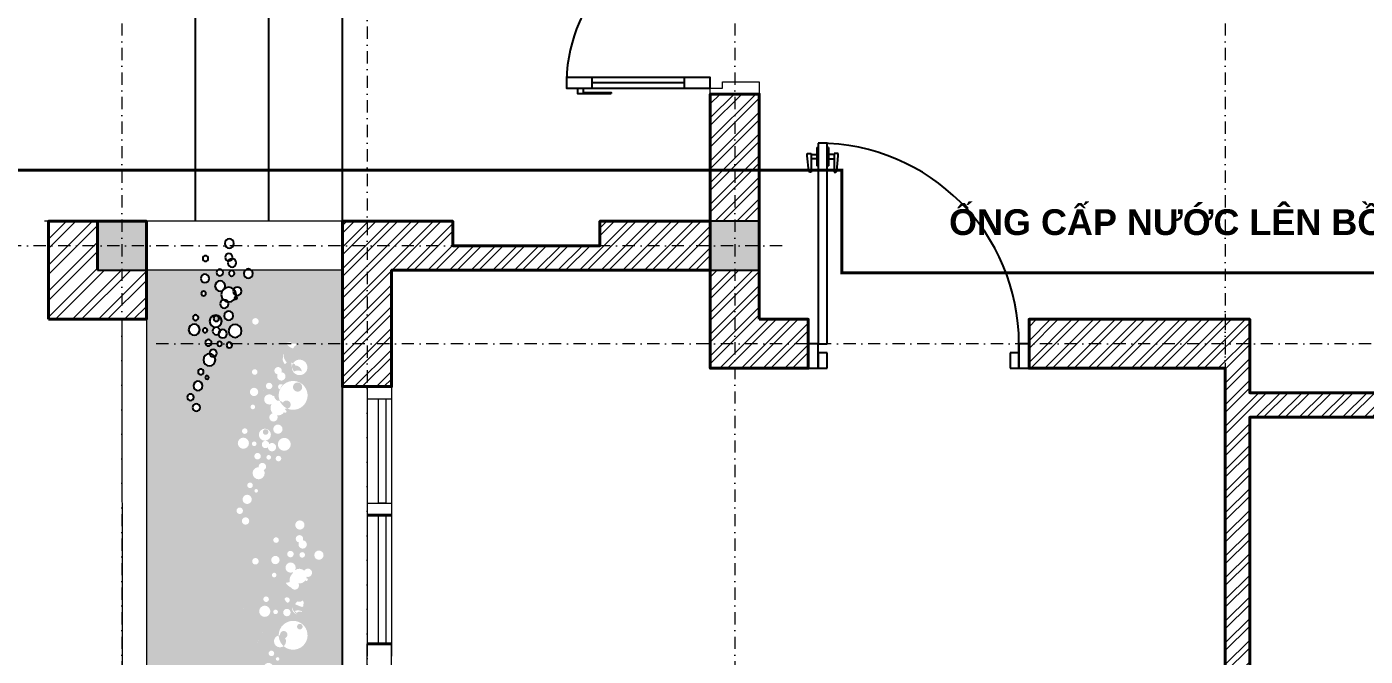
# Model space of a CAD drawing. Header units: millimetres. Extents: x 615730 to 2792744, y 139412 to 597571.
# Drawn here: x 690959 to 696418, y 269413 to 271981 of the extents above; entities that cross this region are included whole.
import ezdxf

# ---------------------------------------------------------------- set-up
doc = ezdxf.new("R2010")
doc.units = ezdxf.units.MM
doc.header["$MEASUREMENT"] = 0
doc.header["$PDMODE"] = 34
doc.linetypes.add('DASHDOT', pattern=[1, 0.5, -0.25, 0, -0.25])
doc.linetypes.add('HIDDEN2', pattern=[0.1875, 0.125, -0.0625])
doc.layers.get('0').update_dxf_attribs({"lineweight": 5})
for name, color, linetype, lineweight in [('CAT', 11, 'Continuous', 40), ('net dut', 6, 'DASHDOT', 40), ('NET-THAY', 4, 'Continuous', 20), ('NETNGOAITUONG', 1, 'Continuous', 40), ('NTHAY1', 61, 'Continuous', 25), ('thay', 7, 'Continuous', 15), ('TIM TRUC', 149, 'DASHDOT', 9), ('VATDUNG', 33, 'Continuous', 13), ('VLIEU', 250, 'Continuous', 9)]:
    doc.layers.add(name, color=color, linetype=linetype, lineweight=lineweight)
for name, color, linetype in [('CUA', 132, 'Continuous'), ('DIENHOA', 3, 'Continuous'), ('DOORS', 1, 'Continuous'), ('NET MANH', 252, 'Continuous'), ('SWING', 7, 'Continuous'), ('VL', 155, 'Continuous')]:
    doc.layers.add(name, color=color, linetype=linetype)
doc.styles.get("Standard").update_dxf_attribs({"font": ''})
doc.styles.add('VNI-AVO', font='vni-roms.shx')
doc.styles.get('Standard').set_extended_font_data('VNI-Avo')
doc.dimstyles.new('1-50b', dxfattribs={"dimtxt": 167, "dimasz": 50, "dimexe": 75, "dimexo": 150, "dimgap": 120, "dimtad": 1, "dimdec": 0, "dimzin": 12, "dimtxsty": 'VNI-AVO', "dimblk": ']', "dimcen": 0, "dimdle": 50, "dimclrd": 252, "dimclre": 252, "dimclrt": 2, "dimadec": 0, "dimazin": 0, "dimtfac": 1, "dimtdec": 0, "dimtix": 1, "dimtmove": 2, "dimatfit": 0, "dimldrblk": 'OPEN90', "dimfxl": 1, "dimlwd": -1, "dimlwe": -1, "dimarcsym": 0})
pattern_1 = [(45, (27371.5199999999, -23123.68817721104), (-44.19417382415921, 44.19417382415922), []), (45, (27371.5199999999, -23092.43817721104), (-44.19417382415921, 44.19417382415922), [])]

# ---------------------------------------------------------------- blocks, each defined once
blk = doc.blocks.new('CAY')
at = {"layer": 'DIENHOA', "lineweight": -2}
for centre, radius in [((-124.5363620566204, -15.08308754122118), 22.64348400768358), ((0, 0), 52.83362935716286), ((479.2777448771521, -18.85376095498214), 37.70752190990606), ((-426.4441155199893, -120.6643064435921), 15.08308754122118), ((-283.0379501248244, -139.5180673985742), 49.05994868814014), ((-222.6562594329007, -124.4349798572948), 30.16617508244235), ((-135.8581040605204, -94.26880477485247), 18.85415484127589), ((-49.05994868814014, -90.49813136109151), 33.964526015101), ((105.6672587144421, -82.9567845336278), 37.73890668072272), ((271.7162081209244, -128.2056532710558), 60.33235016494291), ((260.395166113507, -64.10302357864566), 11.32104200741742), ((317.002476139809, -67.87369699240662), 33.93684849620331), ((-686.8385816371301, -139.5180673985742), 30.16617508250056), ((-618.9095296069281, -207.3917643909808), 26.41716467682272), ((-513.2422708923696, -173.4549158947775), 37.70752190990606), ((-396.2532701740274, -180.9962627222412), 22.64348400768358), ((-150.9535267335596, -184.766936135944), 26.41716467682272), ((-41.51188735349569, -147.0594142260379), 30.1901453495957), ((33.98287565761711, -173.4549158947775), 49.07829833065625), ((56.607310026302, -173.4549158947775), 22.62443436868489), ((188.6917334176833, -143.288740812277), 33.964526015101), ((320.7761568090646, -214.9331112184445), 41.47819532366702), ((445.3132188620511, -150.8304815260344), 22.64278401131742), ((528.3376935652923, -169.6842424810166), 33.93684849620331), ((566.0759002495324, -207.3917643909808), 30.19084534596186), ((675.5175396295963, -233.7868721733685), 37.70752190996427), ((-79.250794034102, -324.2850035345182), 45.28556802251842), ((-60.38169069204014, -237.5575455871294), 18.86910334206186), ((18.86910334206186, -339.3680910757394), 22.642784011201), ((226.430640098406, -328.0556769482209), 18.86910334206186), ((347.1933214858873, -350.680111316964), 33.964526015101), ((426.4441155198729, -245.0992863008869), 26.41716467682272), ((505.6949095539749, -388.3880271131638), 22.64278401131742)]:
    blk.add_circle(centre, radius, dxfattribs=at)
blk = doc.blocks.new(']')
for p, q in [((1, 0), (-1, 0)), ((0, 1), (0, -1))]:
    blk.add_line(p, q)
at = {"color": 9, "const_width": 0.4}
blk.add_lwpolyline([(-0.5091168824583292, -0.5091168824583292), (0.5091168824583292, 0.5091168824583292)], dxfattribs=at)
blk = doc.blocks.new('*D1428')
at = {"layer": 'DEFPOINTS', "color": 0, "ltscale": 10, "transparency": 16777216}
for p in [(689886.4222165218, 271087.8812736625), (690675.9284071776, 271087.8812736625, -2.689669226457332), (691696.2318616355, 267887.8812736627)]:
    blk.add_point(p, dxfattribs=at)
at = {"layer": 'VL', "color": 252, "ltscale": 10, "transparency": 16777216}
for p, q in [((690525.9284071776, 271087.8812736625), (689811.4222165218, 271087.8812736625)), ((689886.4222165218, 267937.8812736627), (689886.4222165218, 271037.8812736625)), ((691546.2318616355, 267887.8812736627), (689811.4222165218, 267887.8812736627))]:
    blk.add_line(p, q, dxfattribs=at)
at = {"layer": 'VL', "color": 252, "ltscale": 10, "transparency": 16777216, "xscale": 50, "yscale": 50, "zscale": 50}
for p, rotation in [((689886.4222165218, 271087.8812736625), 90), ((689886.4222165218, 267887.8812736627), 270)]:
    blk.add_blockref(']', p, dxfattribs=dict(at, rotation=rotation))
at = {"layer": 'VL', "color": 2, "ltscale": 10, "transparency": 16777216, "insert": (689682.9222165217, 269487.8812736627), "char_height": 167, "attachment_point": 5, "rotation": 90, "style": 'VNI-AVO'}
blk.add_mtext('3200', dxfattribs=at)
blk = doc.blocks.new('_Open90')
at = {"color": 0, "linetype": 'ByBlock', "lineweight": -2}
for p, q in [((0, 0), (-1, 0)), ((-0.5, 0.5), (0, 0)), ((0, 0), (-0.5, -0.5))]:
    blk.add_line(p, q, dxfattribs=at)
blk = doc.blocks.new('08PDRR02')
at = {"color": 0, "linetype": 'ByBlock'}
for p, q in [((1, 0), (0, 0)), ((0, 0), (0, -1)), ((1, -1), (1, 0)), ((0, -1), (1, -1))]:
    blk.add_line(p, q, dxfattribs=at)
blk = doc.blocks.new('08PDNB02')
at = {"color": 0, "linetype": 'ByBlock'}
for p, q in [((1.25, -0.5483018759876472), (1.25, 2.75)), ((1.25, 2.75), (1.539900709176152, 2.75)), ((1.539900709176152, 2.75), (1.689593226811208, 2.591192086091187)), ((1.689593226811208, 2.591192086091187), (1.94815302999903, -0.1292195517867825)), ((0, -1.625), (0, 1.625)), ((0, 1.625), (0.25, 1.625)), ((0.25, -1.625), (0.25, 1.625)), ((0.25, 0.375), (1.25, 0.375)), ((0.25, -1.625), (0, -1.625)), ((1.25, -0.375), (0.25, -0.375)), ((1.94815302999903, -0.5483018759876472), (1.25, -0.5483018759876472)), ((1.94815302999903, -0.1292195517867825), (1.94815302999903, -0.5483018759876472))]:
    blk.add_line(p, q, dxfattribs=at)
blk = doc.blocks.new('*U45')
at = {"layer": 'DOORS', "color": 0, "linetype": 'Continuous', "ltscale": 200}
for p, q in [((0, 15), (2.449212707644754e-15, 54.99999999999999)), ((900, 15), (900, 54.99999999999999)), ((-7.347638122934262e-15, -24.99999999999999), (-1.285836671513496e-14, -54.99999999999999)), ((900, -24.99999999999999), (900, -54.99999999999999))]:
    blk.add_line(p, q, dxfattribs=at)
at = {"layer": 'SWING', "color": 1, "linetype": 'Continuous', "ltscale": 200}
blk.add_arc((0, 54.99999999999999), 900, 0, 90, dxfattribs=at)
at = {"layer": 'DOORS', "color": 8, "linetype": 'Continuous', "ltscale": 200, "xscale": 25.4, "yscale": 25.4, "zscale": 25.4, "rotation": 180}
blk.add_blockref('08PDNB02', (5.143346686053984e-14, 895), dxfattribs=at)
at = {"layer": 'DOORS', "color": 0, "linetype": 'Continuous', "ltscale": 200, "xscale": 900, "yscale": 39.99999999999999, "rotation": 90}
blk.add_blockref('08PDRR02', (0, 54.99999999999999), dxfattribs=at)
at = {"layer": 'DOORS', "color": 8, "linetype": 'Continuous', "ltscale": 200, "xscale": 25.4, "yscale": -25.4, "zscale": 25.4}
blk.add_blockref('08PDNB02', (40.00000000000004, 895), dxfattribs=at)
at = {"layer": 'DOORS', "color": 0, "linetype": 'Continuous', "ltscale": 200, "xscale": 45, "yscale": 110}
for p in [(-45, 54.99999999999999), (900, 54.99999999999999)]:
    blk.add_blockref('08PDRR02', p, dxfattribs=at)
at = {"layer": 'DOORS', "color": 1, "linetype": 'Continuous', "ltscale": 200, "xscale": 39.99999999999999, "yscale": 69.99999999999999}
for p in [(0, 15), (860, 15)]:
    blk.add_blockref('08PDRR02', p, dxfattribs=at)

msp = doc.modelspace()

# ---------------------------------------------------------------- hatches: boundary and pattern name
at = {"layer": 'VLIEU', "ltscale": 10}
h = msp.add_hatch(dxfattribs=at)
h.set_pattern_fill('STEEL', color=256, scale=500, style=0)
h.set_pattern_definition(pattern_1)
h.paths.add_polyline_path([(693946.3638569879, 271706.4661793222), (693746.3638569881, 271706.4661793222), (693746.3638569877, 271187.8812736621), (693946.3638569879, 271187.8812736621)])
h.paths.add_polyline_path([(693946.3638569879, 270987.8812736621), (693746.3638569877, 270987.8812736621), (693746.3638569877, 270587.8812736625), (694146.3638569878, 270587.8812736625), (694146.3638569878, 270687.8807060982), (694146.3638569878, 270787.8812736625), (693946.3638569877, 270787.8812736625)])
h.paths.add_polyline_path([(695946.6418717849, 270787.8812736625), (695046.6418717849, 270787.8812736624), (695046.6418717849, 270587.8812736625), (695846.641871785, 270587.8812736625), (695846.641871785, 267987.8812736624), (694246.6418717849, 267987.8812736624), (694246.6418717848, 267887.8812736624), (693746.6418717848, 267887.8812736624), (693746.6418717848, 267987.8812736624), (693346.6418717852, 267987.8812736624), (693346.6418717849, 267887.8812736623), (692846.641871785, 267887.8812736621), (692846.641871785, 267987.8812736624), (692446.6418717852, 267987.8812736624), (692446.6418717849, 268362.8812736625), (692246.6418717849, 268362.8812736626), (692246.641871785, 267687.8812736625), (692846.641871785, 267687.8812736625), (692846.641871785, 267787.8812736621), (693346.641871785, 267787.8812736622), (693346.641871785, 267687.8812736625), (693746.6418717848, 267687.8812736625), (693746.6418717848, 267787.8812736624), (694246.6418717849, 267787.8812736624), (694246.6418717849, 267687.8812736625), (694646.6418717848, 267687.8812736625), (694646.6418717848, 267787.8812736631), (695146.6418717849, 267787.8812736626), (695146.6418717849, 267687.8812736625), (695746.6418717849, 267687.8812736625), (695746.6418717849, 267587.8812736944), (695946.6418717849, 267587.8812736944), (695946.641871785, 270387.8812736624), (698746.6095596781, 270387.8812736624), (698746.6095596781, 270787.8812736624), (698247.101851318, 270787.8812736624), (698247.101851318, 270487.8812736624), (695946.6418717849, 270487.8812736625)])
h.paths.add_polyline_path([(698347.1018513077, 270687.8812736624), (698646.6095596781, 270687.8812736624), (698646.6095596779, 270487.8812736625), (698347.101851318, 270487.8812736625)], flags=16)
h = msp.add_hatch(dxfattribs=at)
h.set_pattern_fill('STEEL', color=256, scale=600, style=0)
h.set_pattern_definition([(45, (115469.7251060524, 22818.85364581103), (-53.03300858899106, 53.03300858899107), []), (45, (115469.7251060524, 22856.35364581103), (-53.03300858899106, 53.03300858899107), [])])
h.paths.add_polyline_path([(691447.1117402073, 270987.8812736624), (691447.1117402073, 270787.8812736625), (691047.1117402073, 270787.8812736625), (691047.1117402073, 271187.8812736624), (691247.1117402073, 271187.8812736625), (691247.1117402074, 270987.8812736625)])
h = msp.add_hatch(dxfattribs=at)
h.set_pattern_fill('STEEL', color=256, scale=500, style=0)
h.set_pattern_definition(pattern_1)
h.paths.add_polyline_path([(692446.641871785, 270987.8812736624), (693746.3638569878, 270987.8812736624), (693746.3638569878, 271187.8812736624), (693296.641871817, 271187.8812736624), (693296.641871817, 271087.8812736624), (692696.6418717849, 271087.8812736624), (692696.6418717849, 271187.8812736625), (692246.6418717849, 271187.8812736624), (692246.6454408012, 270512.8812736733), (692446.645440801, 270512.8812736731)])
h = msp.add_hatch(dxfattribs=at)
h.set_pattern_fill('DOTS', color=256, scale=800, style=0)
h.set_pattern_definition([(0, (115469.7251060524, 3465.253645811172), (25, 50), [0, -50])])
h.paths.add_polyline_path([(692246.6418717849, 270687.8812736622), (692072.8793019179, 270687.8812736622, 0.2791698936908309), (692045.2769252057, 270668.2391496854, -0.1496788180457777), (692017.4454586647, 270687.8812736621), (691794.8403190349, 270687.8812736621, -0.1251386798764001), (691796.215278666, 270682.4735604279, -1), (691773.5717946626, 270682.4735604279, -0.1251386798764001), (691774.9467542937, 270687.8812736621), (691754.6286257913, 270687.8812736621, -1.045165343723486), (691735.7928523754, 270687.8812736621), (691712.0809340486, 270687.8812736621, -0.8483402534995225), (691686.3657010164, 270692.1298423249, -1.178772309665679), (691712.0809340486, 270687.8812736621), (691735.7928523754, 270687.8812736621, -0.9567864127961032), (691754.6286257913, 270687.8812736621), (691774.9467542937, 270687.8812736621, -0.5945670214746778), (691794.8403190349, 270687.8812736621), (692017.4454586647, 270687.8812736621, -0.01813803687176784), (692014.9844532164, 270691.3081940516, 0.001629016835042379), (692015.1952706431, 270690.9931840539, 0.01519257728413483), (692036.6278373884, 270695.557586858, 0.07301659489293857), (692033.250896154, 270687.8812736621), (692246.6418717849, 270687.8812736621), (692246.6418717849, 270987.8812736623), (691875.7118011765, 270987.8812736623, -0.206447565133079), (691881.6254415889, 270974.1693233106, -1), (691843.9179196863, 270974.1693233106, -0.206447565133079), (691849.8315600987, 270987.8812736623), (691756.0379226173, 270987.8812736623, -0.1986346321400656), (691759.8966504809, 270978.551382523, -1), (691733.4794858092, 270978.551382523, -0.1986346321400656), (691737.3382136729, 270987.8812736623), (691447.1117402074, 270987.8812736623), (691447.9422002443, 267887.8812736628), (692246.6418717849, 267887.881273663)])
h.paths.add_polyline_path([(691923.3729367673, 269278.9005863894, -1), (691953.539111844, 269278.9005863894, -1)], flags=16)
h.paths.add_polyline_path([(691901.4802344907, 269320.6189104387, -1), (691927.8973991624, 269320.6189104387, -1)], flags=16)
h.paths.add_polyline_path([(691926.1484696568, 269367.0991939614, -1), (691963.8559915595, 269367.0991939614, -1)], flags=16)
h.paths.add_polyline_path([(691974.3760918574, 269401.9910974229, -1), (691989.4591793958, 269401.9910974229, -1)], flags=16)
h.paths.add_polyline_path([(691945.484784808, 269424.5142019309, -1), (691968.1282688114, 269424.5142019309, -1)], flags=16)
h.paths.add_polyline_path([(692087.8880640031, 269635.1069862196, 0.02050420258024211), (692083.9556922937, 269640.5733972854, -0.3236611527089041), (692062.2017265651, 269636.6060401378, 0.1026758376668293), (692053.7710565473, 269624.8471239456, 0.02094026839648554), (692081.8706200706, 269613.7888666675, -0.05280690202155298), (692086.8148299933, 269616.3418692914, 0.02583207265718229)], flags=16)
h.paths.add_polyline_path([(691905.9534144965, 269629.8642350729, -0.006662065699599411), (691905.7871229459, 269629.8641176957), (691906.0181709044, 269625.2489003913)], flags=0)
h.paths.add_polyline_path([(691913.0437663059, 269493.2347372089), (691910.5427054067, 269488.9019127822), (691907.7909139146, 269484.0084451485), (691904.7739820007, 269478.4084134709), (691899.5983540094, 269468.2776669167), (691897.887057581, 269464.5049746061), (691903.000647351, 269475.1167481299), (691908.8108855073, 269485.9017173207), (691915.4070523805, 269497.3288812705), (691917.3513356849, 269500.8021398687), (691919.1861834939, 269504.3083996713), (691920.8250580574, 269507.7167389556), (691922.2794872072, 269511.0521178405), (691923.5609987822, 269514.3394964703), (691924.6811206193, 269517.6038349691), (691925.6513805545, 269520.8700934701), (691926.483306425, 269524.163232106), (691927.1884260669, 269527.5082110052), (691927.7781503279, 269530.9122920078), (691928.2634220977, 269534.3119437569), (691928.6550672741, 269537.6259366094), (691928.9639117568, 269540.7730409314), (691929.2007814446, 269543.672027063), (691929.4339227278, 269547.0813490968), (691929.5019000331, 269548.4007261694), (691929.0897098022, 269541.3037611379), (691927.8050644438, 269530.4334484212), (691925.4150434245, 269519.0955570861), (691921.0069355652, 269507.7877235487), (691916.7149295772, 269499.5860144011)], flags=16)
h.paths.add_polyline_path([(691846.4474752425, 269531.7504474137, 1.06115183113403e-06), (691846.4461363629, 269531.7497050426, -0.001886247379527131), (691846.7165465509, 269530.518835349, 0.001304667385700557)], flags=16)
h.paths.add_polyline_path([(691952.1660216529, 269597.2795381352, -1.021745454102014), (691906.9014045709, 269596.305712737, -0.2178648780056405), (691914.73777811, 269613.4365585025, -0.004883071584761554), (691914.1064027607, 269614.3632054949), (691914.1063628737, 269614.3632652823, -0.1009053324029514), (691905.4449794019, 269635.602988996, 0.09393504281357608), (691884.3288563936, 269638.9651658153, 0.1425181085463559), (691868.9564191572, 269633.9976368935, 0.05798291340595245), (691854.5066412821, 269621.5393981185, 0.05832603439316813), (691843.3805880852, 269606.180576641, 0.02325490794928599), (691841.7091021527, 269602.8396903028, -0.0004238351756505598), (691841.5733055966, 269602.7652706702, -0.07022105987329492), (691854.507020895, 269621.5398109997, -0.05798095091623061), (691868.9563489028, 269633.9975892737, -0.1425194425514286), (691884.3289227084, 269638.965167767, -0.1001243150340452), (691906.7640091715, 269635.1102910031, 0.1001247843357809), (691915.4936048111, 269656.1338991796), (691915.4936111374, 269656.1339313826), (691915.4936072425, 269656.133911556, -1.031593876193405e-06), (691915.4935842432, 269656.1337944823, -0.1073748048279969), (691905.8237812421, 269633.7578299889, 0.092625769421009), (691914.1064153191, 269614.363186671, 0.009685474083335345), (691914.745973705, 269613.4436386373, -0.6269639889141899), (691952.1660216529, 269597.2795381352, 0.03514441359745466), (691963.6156035315, 269597.030504869), (691963.6156587988, 269597.0305075523, -0.03514458339990316)], flags=16)
h.paths.add_polyline_path([(692008.1211883061, 269541.1895538674, 0.01335148516330823), (692005.6600262696, 269541.9084117794, 196.3611499000912), (692006.5536633724, 269542.7078669421, 0.0124426353236436)], flags=16)
h.paths.add_polyline_path([(691999.8063844386, 269538.8756089449, 0.05251700118202779), (691996.0804880669, 269533.3863037272, 0.1276141162586946)], flags=16)
h.paths.add_polyline_path([(691967.2231481023, 269473.6392749364, -0.4188400221175216), (691992.1399403021, 269498.1661991837, -1.090684520461011), (692022.0799443914, 269500.7684213658, -0.3085839560969184), (692012.5009267428, 269486.7254606973, -0.1416120249984353), (692016.2830967809, 269473.6392749364, -1)], flags=16)
h.paths.add_polyline_path([(692025.8739774826, 269532.4763197883, -0.003412223694273818), (692025.486095182, 269532.6268293876, -0.01299634943628723), (692026.3401406156, 269531.9757568677, -0.0181455071859842)], flags=0)
h.paths.add_polyline_path([(692061.3623571029, 269533.6549514052, -1), (692084.0058411063, 269533.6549514052, -1)], flags=0)
h.paths.add_polyline_path([(691980.1508281226, 269600.9898998302, -0.2133897436996395), (691983.2948172439, 269593.9585707929, -1), (691964.4257139056, 269593.9585707929, -0.6482750166394827), (691980.1508281225, 269600.9898998302, 0.03037123677267972), (692000.0742562835, 269613.460505776, -0.001009145487411263), (692000.0035707161, 269613.529898011, -0.01873325780013473), (691997.2746783441, 269611.4989767972), (691997.2747647791, 269611.4990362275, -0.02595484025569606)], flags=16)
h.paths.add_polyline_path([(692012.4879709547, 269676.4900357475, 1.733178779319431e-06), (692012.4877917184, 269676.4898492992)], flags=16)
h.paths.add_polyline_path([(692009.9581940746, 269646.6866256234, 0.1161692493581498), (692022.2749506317, 269630.7941420525, 0.3615635690357422), (692031.5281217343, 269641.9173873892, 0.8030463452872454)], flags=16)
h.paths.add_polyline_path([(692060.2454431519, 269589.6653688202, -0.3687798659128179), (692081.1993035752, 269592.8106866324, 0.02815903798309113), (692080.9547557745, 269596.0450952672, 0.2497367862189196), (692050.2084569521, 269596.529188771, -0.1851382739058737)], flags=16)
h.paths.add_polyline_path([(692004.8998240231, 269591.1140803581, -1), (692035.0899693669, 269591.1140803581, -1)], flags=16)
h.paths.add_polyline_path([(692066.7814652693, 269579.1725901765, -0.02607014872972304), (692061.7426057423, 269582.5426925801, -0.3423753387093789), (692040.1775440957, 269614.8221593761, 0.1720216887169017), (692061.7902142106, 269582.5071636714, -0.1041171312763483)], flags=16)
h.paths.add_polyline_path([(691923.8994719757, 269645.6162471407, -1), (691946.5422559826, 269645.6162471407, -1)], flags=16)
h.paths.add_polyline_path([(691994.5706604231, 269671.0161902836), (691994.5707071479, 269671.0163288256)], flags=16)
h.paths.add_polyline_path([(691968.1189505456, 269734.7882509592, -0.4156655146779393), (691958.6376534186, 269744.2226868226, -0.5466488079373537), (691972.0075128214, 269752.7973074114, -0.01146545179406064), (691973.8258989058, 269758.5627239794, -0.3206630327424461), (691964.4884798412, 269790.8118205396, -0.2657417850283385), (691956.1182843981, 269805.4484031007, -1), (691990.0828104067, 269805.4484031007, -0.5801011103979962), (691964.4884798412, 269790.8118205396, 0.3206630327428263), (691973.8258989059, 269758.5627239794, 0.01146545179412707), (691972.0075128214, 269752.7973074114, -0.2544966776425579), (691977.4095131559, 269745.5737764717, 0.2508931967160348), (692015.7743196412, 269767.214265912, -0.09377545045952086), (692014.3406360239, 269774.7912811808, -1), (692055.8188313396, 269774.7912811808, -0.1337764366802775), (692052.9531218591, 269764.2721478171, -0.3530653573052666), (692090.763483379, 269761.9676716794, -0.7694270981227407), (692122.4716021271, 269753.5611963596, -0.5047524582169424), (692100.5053157522, 269737.3455003992, -0.05010808312551202), (692099.4389580952, 269731.4093858819, -0.4356708998420343), (692105.5106384787, 269725.7638171786, -0.7319499690025187), (692095.2241365848, 269722.5016401732, -0.2751212240202434), (692067.144095036, 269709.6976871862, -0.02313699333669648), (692067.8251039054, 269708.2821506711, -0.009877444449969762), (692069.088452813, 269708.5524326617, 0.009877444449969762), (692067.8251039054, 269708.2821506711, -0.1008762436740893), (692069.1798853723, 269701.6354163194, -0.7467220224844348), (692037.955416388, 269692.3857230505, -0.1318569367985414), (692015.1952706432, 269712.1696047156, 0.01173331203679479), (692031.7732930349, 269715.5804545776, -0.2637591290935689), (692041.8143858275, 269749.2315065256, -0.07237729262956603), (692045.7220566008, 269756.9909684154, -0.4633626219100899), (692015.7743196412, 269767.214265912, -0.2508931967162197), (691977.4095131559, 269745.5737764717, -0.4554604529848953), (691968.1189505457, 269734.7882509592, 0.005055773092207235), (691967.7664336853, 269732.1456259427), (691967.766416429, 269732.1454857818), (691967.7664280765, 269732.1455803869), (691967.7664175902, 269732.1454952142, -0.005056022873058241)], flags=16)
h.paths.add_polyline_path([(691858.5227323511, 269716.7928448801), (691858.5228974357, 269716.7928148432)], flags=16)
h.paths.add_polyline_path([(691883.0376862999, 269790.2519698292, 257.5233085118368), (691882.8796447623, 269790.3857645079, 1047.331228043867), (691882.8411042641, 269790.4190375773, 359.0759797726528), (691882.7294214308, 269790.516923858, 0.007622861196941244), (691883.0376806967, 269790.2519744986)], flags=16)
h.paths.add_polyline_path([(692021.2700482495, 269829.7327735003, -1), (692047.6872129212, 269829.7327735003, -1)], flags=16)
h.paths.add_polyline_path([(692071.1102390423, 269826.3902594081, -1), (692093.7530230493, 269826.3902594081, -1)], flags=16)
h.paths.add_polyline_path([(692131.7084821266, 269825.350714288, -1), (692169.4160040292, 269825.350714288, -1)], flags=16)
h.paths.add_polyline_path([(692067.3289960888, 269868.9184942074, -0.1263117243047183), (692069.4273086584, 269877.0920613674, -0.3821787446142663), (692055.9980151897, 269892.0952543299, -1), (692086.1888605298, 269892.0952543299, -0.1065256808995646), (692084.8490514942, 269885.8779495175, -0.4047218881372984), (692101.2658445784, 269868.9184942074, -1)], flags=16)
h.paths.add_polyline_path([(691964.514378022, 269886.8651006402, -1), (691987.1571620291, 269886.8651006402, -1)], flags=16)
h.paths.add_polyline_path([(691836.241402977, 269964.7538976836, -1), (691866.4075780538, 269964.7538976836, -1)], flags=16)
h.paths.add_polyline_path([(692053.9553084988, 269948.3589206107, -1), (692091.6628304016, 269948.3589206107, -1)], flags=16)
h.paths.add_polyline_path([(691814.3487007004, 270006.4722217329, -1), (691840.7658653721, 270006.4722217329, -1)], flags=16)
h.paths.add_polyline_path([(691839.0169358666, 270052.9525052556, -1), (691876.7244577692, 270052.9525052556, -1)], flags=16)
h.paths.add_polyline_path([(691887.2445580672, 270087.8444087171, -1), (691902.3276456055, 270087.8444087171, -1)], flags=16)
h.paths.add_polyline_path([(691858.3532510177, 270110.3675132251, -1), (691880.9967350211, 270110.3675132251, -1)], flags=16)
h.paths.add_polyline_path([(691880.091614312, 270159.4925862306, -0.4188400221175216), (691905.0084065119, 270184.0195104779, -1.090684520461011), (691934.9484106011, 270186.62173266, -0.3085839560969184), (691925.3693929525, 270172.5787719915, -0.1416120249984353), (691929.1515629906, 270159.4925862306, -1)], flags=16)
h.paths.add_polyline_path([(691974.2308233127, 270219.5082626995, -1), (691996.874307316, 270219.5082626995, -1)], flags=16)
h.paths.add_polyline_path([(691887.0247296664, 270229.1645445965, -1), (691913.4418943381, 270229.1645445965, -1)], flags=16)
h.paths.add_polyline_path([(691936.4426903146, 270224.4998045544, -1), (691955.2968451523, 270224.4998045544, -1)], flags=16)
h.paths.add_polyline_path([(691942.1798675872, 270265.090356691, -0.6255436673311251), (691917.7682902329, 270276.9673916523, -0.948349717457897), (691947.87368814, 270278.5646879006, -0.6468157331623009), (691976.126863371, 270265.8617829445, -0.9775337329442508)], flags=16)
h.paths.add_polyline_path([(691819.7698707806, 270282.1590240313, -1), (691865.0554387944, 270282.1590240313, -1)], flags=16)
h.paths.add_polyline_path([(691982.8471731856, 270277.5769262835, -1), (692035.6808025326, 270277.5769262835, -1)], flags=16)
h.paths.add_polyline_path([(691877.2941801153, 270279.8118820871, -1), (691896.1632834538, 270279.8118820871, -1)], flags=16)
h.paths.add_polyline_path([(691905.5590531687, 270316.8597383375, -1), (691954.63735149, 270316.8597383375, -1)], flags=16)
h.paths.add_polyline_path([(691921.7721535797, 270327.7706986834, -1), (691944.3965879441, 270327.7706986834, -1)], flags=0)
h.paths.add_polyline_path([(691836.7679381855, 270331.469558435, -1), (691859.4107221924, 270331.469558435, -1)], flags=16)
h.paths.add_polyline_path([(691964.3343049174, 270339.4858420223, -1), (692002.0732115909, 270339.4858420223, -1)], flags=16)
h.paths.add_polyline_path([(691905.9534144965, 270608.6878144113, -0.006662065699599411), (691905.7871229459, 270608.687697034), (691906.0181709044, 270604.0724797292)], flags=16)
h.paths.add_polyline_path([(691948.0838255734, 270387.4887276136, -0.3617409621655041), (691961.9854615749, 270404.1892364087, -0.1991286138631153), (691953.1322382896, 270425.5376837691, -0.1265645266707661), (691956.8770581668, 270440.0948163226, -0.01685252239146907), (691956.0062853437, 270441.5349762961, -0.1123313450343291), (691946.9448819101, 270439.929778339, -0.001264226256619451), (691947.1085352639, 270439.6485347571, 0.001264226256619451), (691946.9448819101, 270439.929778339, -0.4036139171728475), (691927.2106135023, 270460.8949570305, 0.06987746570895532), (691911.0980257837, 270468.6875261503), (691910.5427054091, 270467.7254921224), (691907.7909139133, 270462.8320244884), (691904.7739820015, 270457.2319928109), (691899.5983540091, 270447.101246255), (691897.887057575, 270443.3285539348), (691903.0006473562, 270453.9403274782), (691908.8108855053, 270464.7252966574), (691915.4070523585, 270476.1524605713), (691917.3513356827, 270479.6257192048), (691919.1861834946, 270483.1319790102), (691920.8250580563, 270486.5403182912), (691922.279487207, 270489.8756971805), (691923.5609987829, 270493.1630758085), (691924.6811206196, 270496.4274143084), (691925.651380554, 270499.6936728066), (691926.4833064247, 270502.9868114439), (691927.1884260672, 270506.3317903442), (691927.7781503286, 270509.735871343), (691928.2634220975, 270513.1355230968), (691928.655067274, 270516.4495159506), (691928.9639117563, 270519.5966202643), (691929.2007814446, 270522.4956063984), (691929.4339227282, 270525.9049284436), (691929.5019000325, 270527.2243054953), (691929.0897098018, 270520.1273404729), (691927.8050644441, 270509.2570277601), (691925.4150434242, 270497.9191364237), (691921.0069355647, 270486.6113028869), (691916.714929577, 270478.4095937392), (691913.0437663059, 270472.0583165472), (691911.0980257835, 270468.6875261502, -0.06987746570906875), (691927.2106135023, 270460.8949570306, -0.6889522554692592), (691963.5887069721, 270474.263869619, -0.04739962565462066), (691967.7102691005, 270476.5727312536, 0.2316660395633185), (691980.494353238, 270455.5732521099, -0.2112528267937542), (692003.6319495888, 270447.8209829737, -0.7694270981227407), (692035.3400683368, 270439.4145076539, -0.5047524582169424), (692013.373781962, 270423.1988116934, -0.05010808312551202), (692012.3074243049, 270417.2626971761, -0.4356708998420343), (692018.3791046884, 270411.6171284728, -0.7319499690025187), (692008.0926027945, 270408.3549514674, -0.2751212240202434), (691980.0125612457, 270395.5509984805, -0.1243033576887699), (691982.048351582, 270387.4887276136, -1)], flags=16)
h.paths.add_polyline_path([(691846.4474752425, 270510.574026752, 1.06115183113403e-06), (691846.4461363629, 270510.573284381, -0.001886247379527131), (691846.7165465509, 270509.3424146873, 0.001304667385700557)], flags=16)
h.paths.add_polyline_path([(691871.5061196283, 270430.0759981169, -1), (691890.3752229668, 270430.0759981169, -1)], flags=16)
h.paths.add_polyline_path([(691635.582374327, 270427.719195412, -1), (691665.7485494037, 270427.719195412, -1)], flags=16)
h.paths.add_polyline_path([(691613.6896720504, 270469.4375194613, -1), (691640.1068367221, 270469.4375194613, -1)], flags=16)
h.paths.add_polyline_path([(691868.9867506078, 270491.3017143949, -1), (691902.9512766164, 270491.3017143949, -1)], flags=16)
h.paths.add_polyline_path([(691770.5364379887, 270534.7701033065, 1.366103059881448e-06), (691770.5367909485, 270534.770037903, -1.092573543117164e-06)], flags=16)
h.paths.add_polyline_path([(691926.469449826, 270582.7876821429), (691926.4695999463, 270582.7876157866, -1.419121430205162e-06)], flags=16)
h.paths.add_polyline_path([(692011.9565368774, 270604.1704869744, 0.00584580416464607), (692019.3739252744, 270612.1845843012, -0.2185151315939041), (692006.0767084444, 270646.2665634866, 0.04497890011898032), (692003.6080691235, 270640.0397761323, -0.07872151121937748), (692004.5312966112, 270634.2122319049, -0.1233098575820852), (692002.3060620071, 270625.3264897565, 0.1598088619364221)], flags=16)
h.paths.add_polyline_path([(692002.7626757062, 270520.7573148707, 0.03054330636604717), (692001.6698400895, 270521.603073527, 0.06169008405328937), (691989.8800605919, 270522.1832447141, 0.2744915960169942), (691983.978705252, 270512.2435707023, 0.3449378511415891), (691992.5851785782, 270501.2525228236, -0.1792548040222803)], flags=16)
h.paths.add_polyline_path([(692082.284470239, 270511.2040255822, -1), (692044.5769483363, 270511.2040255822, -1)], flags=0)
h.paths.add_polyline_path([(691934.1385144592, 270515.5860847945, -1), (691960.555679131, 270515.5860847945, -1)], flags=16)
h.paths.add_polyline_path([(691638.3579072165, 270515.9178029841, -1), (691676.0654291192, 270515.9178029841, -1)], flags=16)
h.paths.add_polyline_path([(692006.5536633724, 270521.5314462804, 89.07896967459651), (692008.5798037488, 270523.22833791, 0.0112259942345408), (692006.5536633724, 270521.5314462805, -0.1106603897863705), (691996.4317282159, 270537.8192707972, -0.4015933128421109), (691980.1974622986, 270554.7718055016, -0.1263117243047183), (691982.2957748681, 270562.9453726616, -0.3821787446142663), (691968.8664813994, 270577.9485656241, -1), (691999.0573267395, 270577.9485656241, -0.1065256808995646), (691997.7175177039, 270571.7312608117, -0.4047218881372984), (692014.1343107881, 270554.7718055016, -0.4269474473597443), (691996.4317282159, 270537.8192707972, 0.1106603897866629)], flags=16)
h.paths.add_polyline_path([(691686.5855294171, 270550.8097064456, -1), (691701.6686169555, 270550.8097064456, -1)], flags=16)
h.paths.add_polyline_path([(691960.3999633319, 270607.7585021285, -0.05798087175081409), (691942.4318477251, 270601.3456124784, -1.44533533742397e-06), (691942.4316848491, 270601.3455748608, 0.05798383423263697), (691960.4006874864, 270607.7588596923, 0.05832512012679757), (691976.3141944518, 270618.0754266316), (691976.3142208391, 270618.075448485, -0.05832770925987227)], flags=16)
h.paths.add_polyline_path([(692048.8844326122, 270574.6350328916, -0.2620050552180015), (692080.9547557745, 270574.8686746055, 0.3764720878292945), (692052.3492633495, 270599.9023813719, -0.02830581359076295), (692053.7710565474, 270603.6707032839, -0.01173331203678358), (692038.4597924437, 270610.883879751, 0.1665990127305149)], flags=16)
h.paths.add_polyline_path([(692061.0404502458, 270561.6097798883, 0.0002500227523497622), (692061.0702553579, 270561.5990668804, 3999.635995531633)], flags=16)
h.paths.add_polyline_path([(691877.3828442318, 270572.7184119344, -1), (691900.0256282388, 270572.7184119344, -1)], flags=16)
h.paths.add_polyline_path([(691679.432585662, 270622.4578839591, -0.4188400221175216), (691704.3493778618, 270646.9848082063, -1.090684520461011), (691734.2893819511, 270649.5870303884, -0.3085839560969184), (691724.7103643025, 270635.5440697199, -0.1416120249984353), (691728.4925343406, 270622.4578839591, -1)], flags=16)
h.paths.add_polyline_path([(691657.6942223677, 270573.3328109536, -1), (691680.3377063711, 270573.3328109536, -1)], flags=16)
h.paths.add_polyline_path([(691858.5227323511, 270695.6164242185), (691858.5228974357, 270695.6163941816)], flags=16)
h.paths.add_polyline_path([(691787.537975845, 270724.6038956982, -0.09462611556821224), (691775.4121236943, 270730.201524159, -1.017950970626333), (691741.5208389371, 270728.0556544194, -0.6255436673311251), (691717.1092615828, 270739.9326893807, -0.948349717457897), (691747.2146594899, 270741.529985629, -0.6184534023545084), (691775.4121236943, 270730.201524159, 0.09462611556803625), (691787.537975845, 270724.6038956982, -0.1633508538504949), (691782.1881445355, 270740.5422240119, -1), (691835.0217738826, 270740.5422240119, -0.7191718159512451)], flags=16)
h.paths.add_polyline_path([(691883.0376862999, 270769.0755491676, 257.5233085118368), (691882.8796447623, 270769.2093438463, 1047.331228043867), (691882.8411042641, 270769.2426169157, 359.0759797726528), (691882.7294214308, 270769.3405031963, 0.007622861196941244), (691883.0376806967, 270769.0755538369)], flags=16)
h.paths.add_polyline_path([(691619.1108421306, 270745.1243217597, -1), (691664.3964101444, 270745.1243217597, -1)], flags=16)
h.paths.add_polyline_path([(691676.6351514653, 270742.7771798155, -1), (691695.5042548038, 270742.7771798155, -1)], flags=16)
h.paths.add_polyline_path([(691704.9000245187, 270779.8250360659, -1), (691753.97832284, 270779.8250360659, -1)], flags=16)
h.paths.add_polyline_path([(691721.1131249297, 270790.7359964118, -1), (691743.7375592941, 270790.7359964118, -1)], flags=0)
h.paths.add_polyline_path([(691763.6752762673, 270802.4511397508, -1), (691801.4141829408, 270802.4511397508, -1)], flags=16)
h.paths.add_polyline_path([(691636.1089095355, 270794.4348561634, -1), (691658.7516935423, 270794.4348561634, -1)], flags=16)
h.paths.add_polyline_path([(691747.4247969234, 270850.454025342, -0.3617409621655041), (691761.3264329248, 270867.1545341371, -0.1991286138631153), (691752.4732096395, 270888.5029814975, -0.1539560340617743), (691757.9314941606, 270905.809577438, -0.5824465629006959), (691726.5500735836, 270923.6098902035, -1), (691768.0282688993, 270923.6098902035, -0.1337764366802775), (691765.1625594188, 270913.0907568398, -0.3530653573052666), (691802.9729209387, 270910.7862807021, -0.7694270981227407), (691834.6810396868, 270902.3798053823, -0.5047524582169424), (691812.714753312, 270886.1641094218, -0.05010808312551202), (691811.6483956549, 270880.2279949046, -0.4356708998420343), (691817.7200760384, 270874.5824262012, -0.7319499690025187), (691807.4335741445, 270871.3202491959, -0.2751212240202434), (691779.3535325957, 270858.5162962089, -0.1243033576887699), (691781.389322932, 270850.454025342, -1)], flags=16)
h.paths.add_polyline_path([(691670.8470909783, 270893.0412958453, -1), (691689.7161943167, 270893.0412958453, -1)], flags=16)
h.paths.add_polyline_path([(691668.3277219578, 270954.2670121234, -1), (691702.2922479664, 270954.2670121234, -1)], flags=16)
h.paths.add_polyline_path([(691783.319676602, 270975.2088684308, -1), (691805.962460609, 270975.2088684308, -1)], flags=16)
h.paths.add_polyline_path([(692346.6418717849, 267687.8812736625), (692246.6418717849, 267687.8812736625), (692246.6418717849, 267887.881273663), (691447.9422002443, 267887.8812736628), (691448.2636686456, 266687.8812736623), (692346.641871785, 266687.8812736623), (692346.641871785, 267107.5106982419, -0.4824534005474498), (692328.1458654254, 267122.2176649251, -0.4824534005474498), (692346.641871785, 267136.9246316084), (692346.641871785, 267138.3581880369, -0.4907231326031582), (692315.9366283612, 267162.1100116104, -0.4907231326031582), (692346.641871785, 267185.8618351838), (692346.641871785, 267288.7602056881, -0.2479863855327936), (692337.5866774261, 267305.8948657479, -0.2479863855320488), (692346.641871785, 267323.0295258076), (692346.641871785, 267353.650386526, -0.1448102361948952), (692344.5160896517, 267360.8363580674, -0.1448102361948952), (692346.641871785, 267368.0223296088)])
h.paths.add_polyline_path([(692310.4032034312, 267417.9686852072, -1), (692287.7604194243, 267417.9686852072, -1)], flags=16)
h.paths.add_polyline_path([(692313.3288518089, 267336.5519876678, -1), (692279.3643258003, 267336.5519876678, -1)], flags=16)
h.paths.add_polyline_path([(692300.7527981591, 267275.3262713897, -1), (692281.8836948208, 267275.3262713897, -1)], flags=16)
h.paths.add_polyline_path([(692269.7882973849, 267176.7198317078, -1), (692247.145513378, 267176.7198317078, -1)], flags=16)
h.paths.add_polyline_path([(692275.4330139869, 267127.4092973041, -1), (692230.1474459731, 267127.4092973041, -1)], flags=16)
h.paths.add_polyline_path([(692306.5408586462, 267125.0621553599, -1), (692287.6717553078, 267125.0621553599, -1)], flags=16)
h.paths.add_polyline_path([(692323.8194695306, 267074.4148178693, -1), (692297.4023048589, 267074.4148178693, -1)], flags=16)
h.paths.add_polyline_path([(692345.3259857937, 267031.8720059328, -0.30858395609836), (692335.746968145, 267017.8290452643, -0.1416120249984353), (692339.5291381831, 267004.7428595035, -1), (692290.4691895045, 267004.7428595035, -0.4188400221175216), (692315.3859817043, 267029.2697837508, -1.090684520412401)], flags=16)
h.paths.add_polyline_path([(692291.3743102136, 266955.617786498, -1), (692268.7308262102, 266955.617786498, -1)], flags=16)
h.paths.add_polyline_path([(692287.1020329617, 266898.2027785285, -1), (692249.394511059, 266898.2027785285, -1)], flags=16)
h.paths.add_polyline_path([(692312.705220798, 266933.09468199, -1), (692297.6221332597, 266933.09468199, -1)], flags=16)
h.paths.add_polyline_path([(692251.1434405646, 266851.7224950058, -1), (692224.7262758929, 266851.7224950058, -1)], flags=16)
h.paths.add_polyline_path([(692276.7851532463, 266810.0041709564, -1), (692246.6189781695, 266810.0041709564, -1)], flags=16)
h.paths.add_polyline_path([(693846.6418717854, 267687.8812736625), (692346.6418717849, 267687.8812736624), (692346.6418717849, 267368.0223296087, -0.7470144280441388), (692370.9332543234, 267360.8363580674, -0.747014428035967), (692346.641871785, 267353.650386526), (692346.641871785, 267323.0295258077, -0.6025815851726625), (692379.0648727418, 267305.8948657479, -0.1337764366802775), (692376.1991632613, 267295.3757323842, -0.3530653573052666), (692414.0095247813, 267293.0712562465, -0.7694270981227407), (692445.7176435293, 267284.6647809267, -0.5047524582169424), (692423.7513571545, 267268.4490849663, -0.05010808312551202), (692422.6849994974, 267262.512970449, -0.4356708998420343), (692428.7566798809, 267256.8674017456, -0.7319499690025187), (692418.470177987, 267253.6052247403, -0.2751212240202434), (692390.3901364382, 267240.8012717533, -0.1243033576887699), (692392.4259267745, 267232.7390008864, -1), (692358.4614007659, 267232.7390008864, -0.3617409621655041), (692372.3630367673, 267249.4395096815, -0.1991286138631153), (692363.5098134821, 267270.7879570419, -0.1539560340617743), (692368.9680980031, 267288.0945529825, -0.2922481937323555), (692346.641871785, 267288.7602056881), (692346.641871785, 267185.8618351838, -0.3416307537319982), (692365.0149266825, 267162.1100116104, -0.3416307537319982), (692346.641871785, 267138.3581880369), (692346.641871785, 267136.9246316084, -0.3196468434560844), (692358.2512633324, 267123.8149611735, -0.6468157331623009), (692386.5044385635, 267111.1120562174, -0.9775337329442508), (692352.5574427797, 267110.3406299638, -0.1099176085289996), (692346.641871785, 267107.5106982419), (692346.641871785, 266687.8812736623), (693846.6418717857, 266687.8812736624)])
h.paths.add_polyline_path([(692698.4915225281, 267269.2466782519, -1), (692751.3251518751, 267269.2466782519, -1)], flags=16)
h.paths.add_polyline_path([(692760.2212976789, 267502.8737775506, -1), (692797.9288195815, 267502.8737775506, -1)], flags=16)
h.paths.add_polyline_path([(692729.0181313045, 267414.8685636619, -0.05010808312551202), (692727.9517736475, 267408.9324491446, -0.4356708998420343), (692734.023454031, 267403.2868804412, -0.7319499690025187), (692723.7369521371, 267400.0247034359, -0.2751212240202434), (692695.6569105883, 267387.2207504489, -0.1243033576887699), (692697.6927009246, 267379.1584795821, -1), (692663.728174916, 267379.1584795821, -0.3617409621655041), (692677.6298109174, 267395.8589883771, -0.1991286138631153), (692668.7765876321, 267417.2074357375, -0.1539560340617743), (692674.2348721531, 267434.5140316781, -0.5824465629006959), (692642.8534515762, 267452.3143444435, -1), (692684.3316468919, 267452.3143444435, -0.1337764366802775), (692681.4659374114, 267441.7952110798, -0.3530653573052666), (692719.2762989313, 267439.4907349421, -0.7694270981227407), (692750.9844176794, 267431.0842596223, -0.5047524582169424)], flags=16)
h.paths.add_polyline_path([(692679.9786542599, 267331.1555939908, -1), (692717.7175609334, 267331.1555939908, -1)], flags=16)
h.paths.add_polyline_path([(692689.8751726552, 267211.1780146679, -1), (692712.5186566586, 267211.1780146679, -1)], flags=16)
h.paths.add_polyline_path([(692657.8242169297, 267256.7601086595, -0.6255436673311251), (692633.4126395754, 267268.6371436208, -0.948349717457897), (692663.5180374825, 267270.2344398691, -0.6468157331623009), (692691.7712127136, 267257.531534913, -0.9775337329442508)], flags=16)
h.paths.add_polyline_path([(692652.087039657, 267216.1695565229, -1), (692670.9411944948, 267216.1695565229, -1)], flags=16)
h.paths.add_polyline_path([(692699.6230545946, 267503.9133226708, -1), (692722.2658386016, 267503.9133226708, -1)], flags=16)
h.paths.add_polyline_path([(692621.2034025113, 267308.529490306, -1), (692670.2817008325, 267308.529490306, -1)], flags=16)
h.paths.add_polyline_path([(692695.8418116411, 267546.4415574701, -0.1263117243047183), (692697.9401242107, 267554.61512463, -0.3821787446142663), (692684.510830742, 267569.6183175926, -1), (692714.7016760821, 267569.6183175926, -0.1065256808995646), (692713.3618670464, 267563.4010127801, -0.4047218881372984), (692729.7786601307, 267546.4415574701, -1)], flags=16)
h.paths.add_polyline_path([(692637.4165029223, 267319.4404506519, -1), (692660.0409372867, 267319.4404506519, -1)], flags=0)
h.paths.add_polyline_path([(692641.0137422951, 267164.2485239599, -0.1416120249984353), (692644.7959123332, 267151.1623381991, -1), (692595.7359636546, 267151.1623381991, -0.4188400221175216), (692620.6527558544, 267175.6892624464, -1.090684520461011), (692650.5927599437, 267178.2914846285, -0.3085839560969184)], flags=16)
h.paths.add_polyline_path([(692602.669079009, 267220.8342965649, -1), (692629.0862436807, 267220.8342965649, -1)], flags=16)
h.paths.add_polyline_path([(692649.7828638018, 267507.255836763, -1), (692676.2000284735, 267507.255836763, -1)], flags=16)
h.paths.add_polyline_path([(692592.9385294579, 267271.4816340556, -1), (692611.8076327963, 267271.4816340556, -1)], flags=16)
h.paths.add_polyline_path([(692682.4681240511, 267625.8819838734, -1), (692720.1756459539, 267625.8819838734, -1)], flags=16)
h.paths.add_polyline_path([(692602.8889074097, 267079.5141606856, -1), (692617.9719949481, 267079.5141606856, -1)], flags=16)
h.paths.add_polyline_path([(692587.1504689709, 267421.7457500853, -1), (692606.0195723093, 267421.7457500853, -1)], flags=16)
h.paths.add_polyline_path([(692573.9976003603, 267102.0372651936, -1), (692596.6410843637, 267102.0372651936, -1)], flags=16)
h.paths.add_polyline_path([(692535.4142201232, 267273.8287759997, -1), (692580.699788137, 267273.8287759997, -1)], flags=16)
h.paths.add_polyline_path([(692584.6310999504, 267482.9714663634, -1), (692618.595625959, 267482.9714663634, -1)], flags=16)
h.paths.add_polyline_path([(692552.412287528, 267323.1393104034, -1), (692575.0550715349, 267323.1393104034, -1)], flags=16)
h.paths.add_polyline_path([(692554.6612852091, 267044.6222572241, -1), (692592.3688071118, 267044.6222572241, -1)], flags=16)
h.paths.add_polyline_path([(692593.0271935744, 267564.3881639029, -1), (692615.6699775814, 267564.3881639029, -1)], flags=16)
h.paths.add_polyline_path([(692582.0519273963, 266956.423649652, -1), (692551.8857523196, 266956.423649652, -1)], flags=16)
h.paths.add_polyline_path([(692529.993050043, 266998.1419737014, -1), (692556.4102147147, 266998.1419737014, -1)], flags=16)
h.paths.add_polyline_path([(692454.9545235288, 267356.454298855, -1), (692492.6620454314, 267356.454298855, -1)], flags=16)
h.paths.add_polyline_path([(692393.2247483779, 267122.8271995563, -1), (692446.0583777251, 267122.8271995563, -1)], flags=16)
h.paths.add_polyline_path([(692390.575037491, 267400.0220787745, -0.1263117243047183), (692392.6733500606, 267408.1956459344, -0.3821787446142663), (692379.2440565919, 267423.198838897, -1), (692409.434901932, 267423.198838897, -0.1065256808995646), (692408.0950928964, 267416.9815340845, -0.4047218881372984), (692424.5118859806, 267400.0220787745, -1)], flags=16)
h.paths.add_polyline_path([(692374.7118801097, 267184.7361152952, -1), (692412.4507867834, 267184.7361152952, -1)], flags=16)
h.paths.add_polyline_path([(692394.3562804445, 267357.4938439752, -1), (692416.9990644515, 267357.4938439752, -1)], flags=16)
h.paths.add_polyline_path([(692384.6083985051, 267064.7585359723, -1), (692407.2518825085, 267064.7585359723, -1)], flags=16)
h.paths.add_polyline_path([(692377.201349901, 267479.4625051778, -1), (692414.9088718038, 267479.4625051778, -1)], flags=16)
h.paths.add_polyline_path([(692346.820265507, 267069.7500778273, -1), (692365.6744203448, 267069.7500778273, -1)], flags=16)
h.paths.add_polyline_path([(695746.6418717849, 267587.8812736944), (695746.6418717849, 267687.8812736625), (695146.6418717849, 267687.8812736625), (694646.6418717848, 267687.8812736625), (694246.6418717849, 267687.8812736625), (693846.6418717856, 267687.8812736625), (693846.6418717857, 266687.8812736624), (695146.6418717848, 266687.8812736624), (695146.6418717849, 266787.8812736625), (695746.6418717849, 266787.8812736625), (695746.6418717849, 266987.8812736625)])
h.paths.add_polyline_path([(695662.4722317839, 267191.7358400899, -1), (695312.4722317825, 267191.7358400899, -1)], flags=16)
h.paths.add_polyline_path([(695335.271475422, 267053.0411371973), (695672.4381420886, 267053.0411371973), (695672.4381420886, 267315.5411371973), (695335.271475422, 267315.5411371973)], flags=24)

# ---------------------------------------------------------------- linework, layer by layer
at = {"layer": 'CAT'}
for p, q in [((692346.6400872768, 270512.8824633453), (692446.6418717849, 270512.8812736626)), ((692346.6418717849, 270512.8800839904), (692446.6418717849, 270512.8812736626)), ((692346.6347337525, 269987.8824633559), (692446.6347337525, 269987.8812736837)), ((692346.6365182605, 269987.8824633239), (692446.6383027687, 269987.8812736413)), ((692346.6365182606, 269987.8824633241), (692446.6383027687, 269987.8812736413)), ((692346.6380053534, 269462.8798578375), (692446.6380053534, 269462.8810475096))]:
    msp.add_line(p, q, dxfattribs=at)
at = {"layer": 'CUA'}
msp.add_line((693640.7034796295, 271752.5982547938, 63.42562243239007), (693265.2317815166, 271752.5982547938, 63.42562243239007), dxfattribs=at)
at = {"layer": 'CUA', "elevation": 63.4256224323799}
for points in [[(693265.2317815166, 271731.4661793222), (693265.2317815166, 271773.7303302655), (693159.5714041581, 271773.7303302655), (693159.5714041581, 271731.4661793222), (693265.2317815166, 271731.4661793222)], [(693640.7034796295, 271773.7303302655), (693237.1271828106, 271773.7303302655)], [(693640.7034796295, 271773.7303302655), (693640.7034796295, 271731.4661793222), (693746.363856988, 271731.4661793222), (693746.363856988, 271773.7303302655), (693640.7034796295, 271773.7303302655)], [(693205.6620839762, 271731.4661793222), (693205.6620839762, 271708.61193329), (693342.7875601691, 271708.61193329)], [(693228.5163300083, 271731.4661793222), (693228.5163300083, 271713.1827824965), (693342.7875601691, 271713.1827824965), (693342.7875601691, 271708.61193329)], [(693251.3705760404, 271731.4661793222), (693654.9468728593, 271731.4661793222)]]:
    msp.add_lwpolyline(points, dxfattribs=at)
at = {"layer": 'CUA'}
msp.add_arc((693814.3883112274, 271741.9010181837, 63.42562243239081), 654.9000440113824, 95.96206516330084, 180.9129599746401, dxfattribs=at)
at = {"layer": 'net dut', "linetype": 'HIDDEN2', "ltscale": 400, "const_width": 12.13065270116203, "elevation": 126.8512448647889}
msp.add_lwpolyline([(690886.5688079213, 271396.2369962047), (694283.7819938565, 271396.2369962047), (694283.7819938565, 270977.5046540928), (698490.6961300307, 270977.5046540929), (698490.6961300307, 270612.383837198)], dxfattribs=at)
at = {"layer": 'NET MANH'}
for p, q in [((691646.6418717849, 271187.8812736624), (691646.6418717849, 274787.8812736624, 247.058823529384)), ((691946.6418717849, 271187.8812736624), (691946.6418717849, 274787.8812736624, 247.058823529384)), ((692246.6418717849, 271187.8812736624), (692246.6418717849, 274787.8812736624, 247.0588235293816)), ((692246.6418717849, 268362.8812736626), (692246.6418717859, 270512.8812736733))]:
    msp.add_line(p, q, dxfattribs=at)
for points, elevation in [([(691247.1117402073, 270987.8812736624), (691447.1117402073, 270987.8812736624), (691447.1117402073, 271187.8812736624), (691247.1117402073, 271187.8812736624)], -13.1487551352111), ([(693746.3638569878, 270987.8812736621), (693946.3638569878, 270987.8812736621), (693946.3638569878, 271187.8812736621), (693746.3638569878, 271187.8812736621)], 50.27686729715424)]:
    msp.add_lwpolyline(points, close=True, dxfattribs=dict(at, elevation=elevation))
for points in [[(691247.1117402073, 271187.8812736624, -13.1487551352111), (691447.1117402073, 271187.8812736624, -13.1487551352111), (691247.1117402073, 270987.8812736624, -13.1487551352111), (691447.1117402073, 270987.8812736624, -13.1487551352111)], [(693746.3638569878, 271187.8812736621, 50.27686729715424), (693946.3638569878, 271187.8812736621, 50.27686729715424), (693746.3638569878, 270987.8812736621, 50.27686729715424), (693946.3638569878, 270987.8812736621, 50.27686729715424)]]:
    msp.add_solid(points, dxfattribs=at)
at = {"layer": 'NET-THAY'}
for p, q in [((692246.6418717849, 271187.8812736624), (691031.4521647398, 271187.8812736625)), ((692246.6418717849, 270987.8812736624), (691447.1117402073, 270987.8812736624, -13.1487551352111)), ((691347.1117441541, 270787.8531778479, 126.8512448647944), (691348.2636725925, 266687.8531778478)), ((691447.1117402073, 270787.8812736624, 126.8512448647944), (691448.2636686456, 266687.8812736623))]:
    msp.add_line(p, q, dxfattribs=at)
at = {"layer": 'NETNGOAITUONG'}
for p, q in [((691247.1117402073, 270987.8812736624, -13.1487551352111), (691247.1117402073, 271187.8812736625, -13.1487551352111)), ((693746.3638569878, 270987.8812736621, 50.27686729715424), (693746.3638569878, 271187.8812736621, 50.27686729715424))]:
    msp.add_line(p, q, dxfattribs=at)
at = {"layer": 'NETNGOAITUONG', "elevation": 63.42562243236534}
msp.add_lwpolyline([(693746.3638569877, 271187.8812736624), (693746.363856988, 271706.4661793222), (693946.3638569879, 271706.4661793222), (693946.3638569878, 270787.8812736625)], dxfattribs=at)
at = {"layer": 'NETNGOAITUONG', "elevation": 126.8512448647889}
msp.add_lwpolyline([(691047.1117402073, 270787.8812736624), (691447.1117402073, 270787.8812736624), (691447.1117402073, 271187.8812736624), (691047.1117402073, 271187.8812736624)], close=True, dxfattribs=at)
at = {"layer": 'NETNGOAITUONG'}
for points in [[(693746.3638569877, 271187.8812736624), (693296.6418718168, 271187.8812736624), (693296.6418718168, 271087.8812736624), (692696.6418717849, 271087.8812736624), (692696.6418717849, 271187.8812736625), (692246.6418717849, 271187.8812736624), (692246.6454408012, 270512.8812736733), (692446.6454408012, 270512.8812736731), (692446.6418717849, 270987.8812736624), (693746.3638569877, 270987.8812736624), (693746.3638569877, 270587.8812736625), (694146.3638569878, 270587.8812736625), (694146.3638569878, 270787.8812736625), (693946.3638569878, 270787.8812736625)], [(698247.101851318, 270487.8812736625), (695946.6418717849, 270487.8812736625), (695946.6418717849, 270787.8812736625), (695046.6418717849, 270787.8812736624), (695046.6418717849, 270587.8812736625), (695846.6418717849, 270587.8812736625), (695846.6418717849, 267987.8812736624), (694246.6418717849, 267987.8812736624)], [(692246.6418717849, 267687.8812736625), (692246.641871785, 267687.8812736625), (692846.641871785, 267687.8812736625), (692846.641871785, 267787.8812736621), (693346.641871785, 267787.8812736622), (693346.641871785, 267687.8812736625), (693746.6418717848, 267687.8812736625), (693746.6418717848, 267787.8812736624), (694246.6418717849, 267787.8812736624), (694246.6418717849, 267687.8812736625), (694646.6418717848, 267687.8812736625), (694646.6418717848, 267787.8812736631), (695146.6418717849, 267787.8812736626), (695146.6418717849, 267687.8812736625), (695746.6418717849, 267687.8812736625), (695746.6418717849, 267587.8812736944), (695946.6418717849, 267587.8812736944), (695946.641871785, 270387.8812736624), (698746.609559678, 270387.8812736624)]]:
    msp.add_lwpolyline(points, dxfattribs=at)
at = {"layer": 'thay', "elevation": 63.4256224323799}
msp.add_lwpolyline([(693946.363856988, 271706.4661793222), (693746.363856988, 271706.4661793222), (693746.363856988, 271731.4661793222), (693796.363856988, 271731.4661793222), (693796.363856988, 271756.4661793222), (693946.363856988, 271756.4661793222)], close=True, dxfattribs=at)
at = {"layer": 'TIM TRUC', "ltscale": 100}
for p, q in [((691347.1117402068, 279202.4463526303), (691347.1117402081, 264691.1031356861, -13.1487551352111)), ((693846.6418717847, 279202.4463526303), (693846.6418717857, 264691.1031356861)), ((695846.6418717839, 279202.4463526303), (695846.641871785, 264691.1031356861)), ((692346.6418717842, 278087.8812736625), (692346.6418717852, 264691.1031356861)), ((694039.6582782551, 271087.8812736627, -13.1487551352111), (689372.0079853775, 271087.8812736624)), ((695846.641871785, 270809.8808585504), (695846.641871785, 264691.1031356861)), ((701046.6056062776, 270687.8812736623), (691486.5967508085, 270687.8812736621))]:
    msp.add_line(p, q, dxfattribs=at)
at = {"layer": 'VATDUNG'}
for p, q in [((692346.6418717849, 270512.8812736626), (692346.6383027687, 269987.8812736731)), ((692446.6418717849, 270512.8812736626), (692446.6383027687, 269987.8812736731)), ((692346.6418717849, 270462.8812736626), (692446.6418717849, 270462.8812736626)), ((692346.6383027687, 270037.8812736731), (692446.6383027687, 270037.8812736731)), ((692346.6383027687, 269987.8812736413), (692346.6415743696, 269412.8814998049)), ((692346.6418717849, 269987.8812736307), (692446.6418717849, 269987.8812736307)), ((692446.6383027687, 269987.8812736413), (692446.6415743696, 269412.8814998049)), ((692346.6383027687, 268887.8812736838), (692346.6415743696, 269462.8810475202)), ((692446.6383027687, 268887.8812736838), (692446.6415743696, 269462.8810475202))]:
    msp.add_line(p, q, dxfattribs=at)
for points in [[(692423.475095665, 270462.8812736626), (692423.4715266487, 270037.8812736731), (692393.7550371786, 270037.8812736731), (692393.7586061949, 270462.8812736626)], [(692423.475095665, 269987.8812736307), (692423.4747982497, 269462.8814998049), (692393.7583087796, 269462.8814998049), (692393.7586061949, 269987.8812736307)]]:
    msp.add_lwpolyline(points, close=True, dxfattribs=at)

# ---------------------------------------------------------------- block references
at = {"layer": 'NTHAY1', "xscale": 0.9090857494156808, "yscale": 0.9090857494156808, "zscale": 0.9090857494156808}
msp.add_blockref('*U45', (694187.2727157115, 270637.8809898804), dxfattribs=at)
at = {"layer": 'NTHAY1', "xscale": -0.4999999999037502, "yscale": 0.5, "zscale": 0.5, "rotation": 254.693807951737}
msp.add_blockref('CAY', (691808.604959209, 270740.5422240119), dxfattribs=at)

# ---------------------------------------------------------------- texts
at = {"insert": (694720.4595200005, 271236.664931022, 126.8512448647889), "char_height": 77.616, "width": 5252.53344, "attachment_point": 1}
msp.add_mtext('{\\fArial|b1|i0|c0|p34;\\H1.353x;ỐNG CẤP NƯỚC LÊN BỒN PVC %%C\\fVNI-Helve-Condense|b1|i0|c0|p2;34-27  }', dxfattribs=at)

# ---------------------------------------------------------------- dimensions: what is measured, and where the dimension line sits
at = {"layer": 'VL', "ltscale": 10}
dim = msp.add_linear_dim(base=(689886.4222165218, 271087.8812736625), p1=(691696.2318616355, 267887.8812736627), p2=(690675.9284071776, 271087.8812736625, -2.689669226457332), angle=90, dimstyle='1-50b', override={"dimfxl": 150, "dimarcsym": 1}, dxfattribs=at)
dim.commit()
dim.dimension.update_dxf_attribs({"geometry": '*D1428', "text_midpoint": (689682.9222165217, 269487.8812736627)})

doc.saveas('drawing.dxf')
